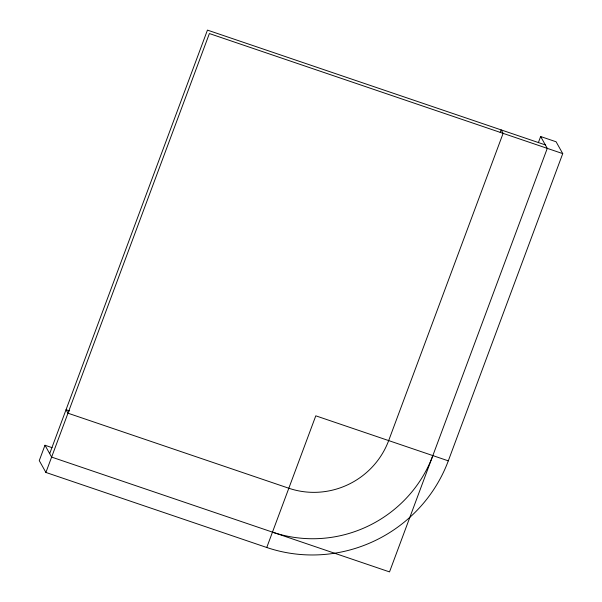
<?xml version="1.0" encoding="UTF-8"?>
<svg xmlns="http://www.w3.org/2000/svg" width="602" height="602" viewBox="0 0 602 602"><rect width="100%" height="100%" fill="white"/><g stroke="black" fill="none" stroke-linecap="round" stroke-linejoin="round"><path stroke-width="0.9" d="M52.103 447.67L44.984 445.247L39.258 460.613L45.902 472.45L266.754 547.489A142.268 138.159 -29.3 0 0 448.302 460.846L562.742 153.615L556.097 141.779L540.641 136.526L538.346 142.689M49.688 453.637L207.449 30.1L545.344 144.916M45.902 472.45L209.383 33.554L562.742 153.615M266.754 547.489L315.794 415.824L448.302 460.846M500.187 132.545L501.173 129.904L503.114 133.358L388.674 440.581A78.245 75.987 -29.3 0 1 288.817 488.237L67.973 413.198L66.032 409.744L69.599 410.955M540.641 136.526L547.278 148.363L389.524 571.9L51.621 457.084L44.984 445.247M432.846 455.594A125.667 122.04 -29.3 0 1 272.473 532.13"/></g></svg>
